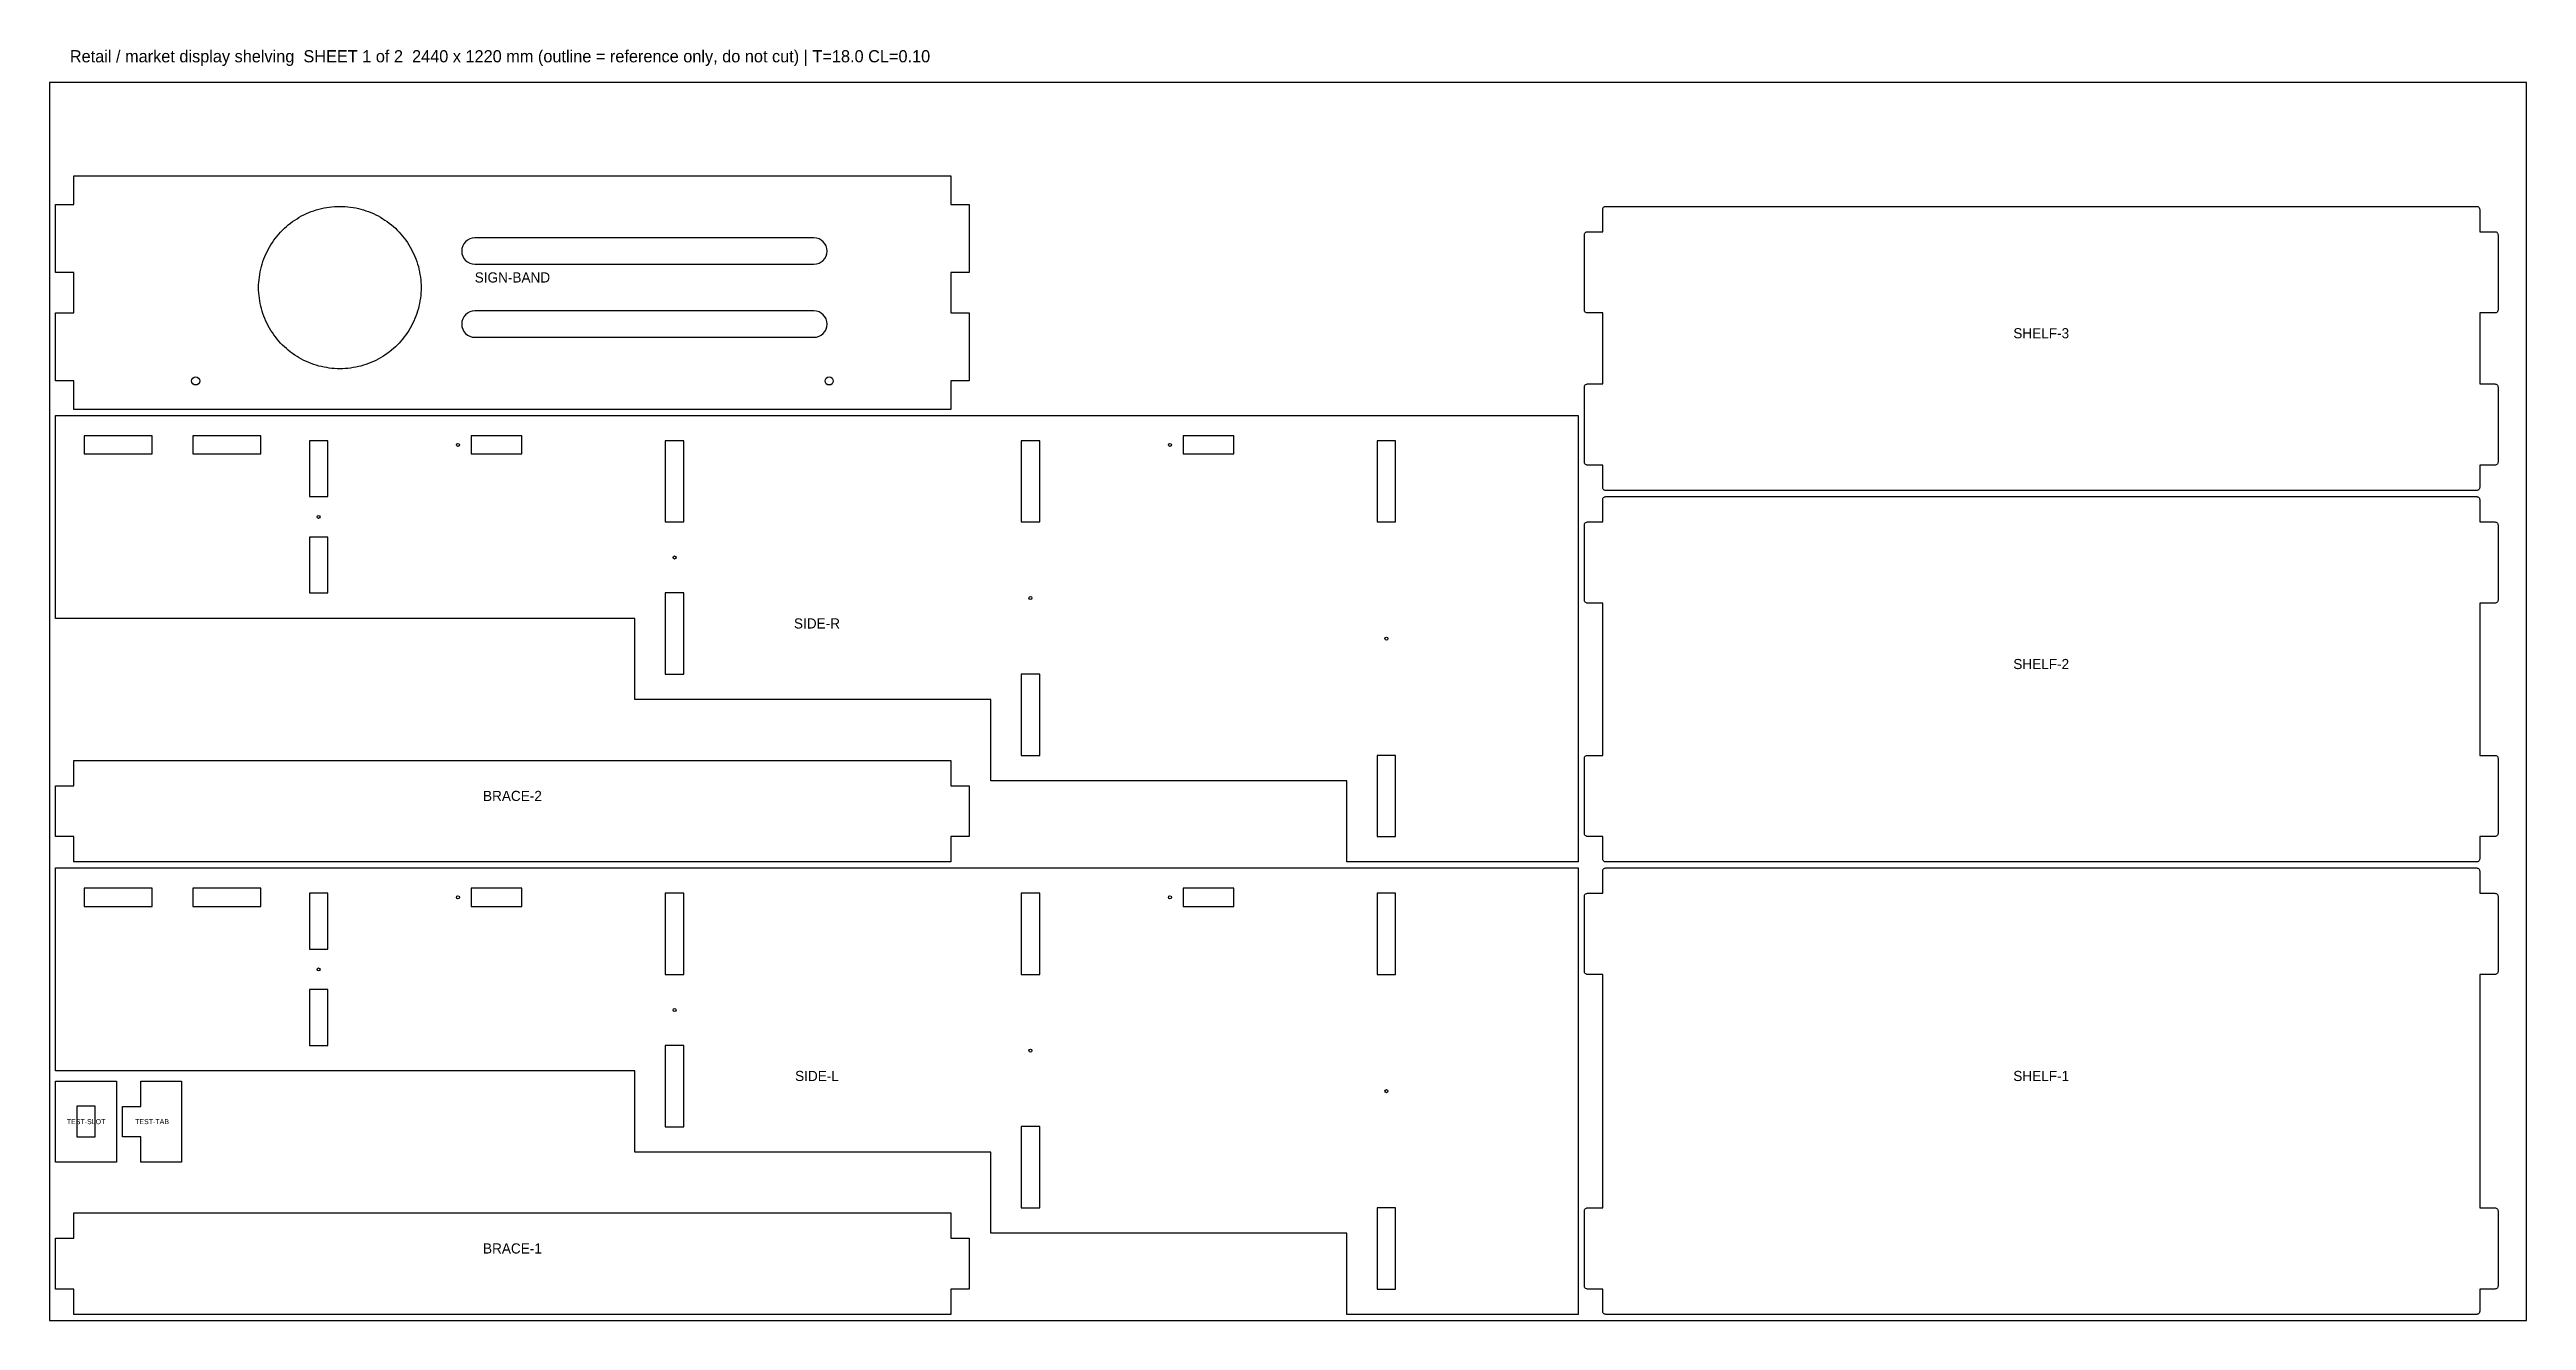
# Model space of a CAD drawing. Header units: millimetres. Extents: x 0 to 2440, y 0 to 1253.
import ezdxf
from ezdxf.enums import TextEntityAlignment as Align

# ---------------------------------------------------------------- set-up
doc = ezdxf.new("R2010")
doc.units = ezdxf.units.MM
doc.layers.add('CUT', color=1, linetype='Continuous')
doc.layers.add('LABELS', color=5, linetype='Continuous')

msp = doc.modelspace()

# ---------------------------------------------------------------- linework, layer by layer
at = {"layer": 'CUT'}
for points in [[(6, 993), (24, 993), (24, 1033), (6, 1033), (6, 1100), (24, 1100), (24, 1128), (888, 1128), (888, 1100), (906, 1100), (906, 1033), (888, 1033), (888, 993), (906, 993), (906, 926), (888, 926), (888, 898), (24, 898), (24, 926), (6, 926)], [(366, 1018), (366, 1015.4), (365.8, 1012.8), (365.6, 1010.2), (365.3, 1007.6), (364.9, 1005), (364.5, 1002.4), (363.9, 999.8), (363.3, 997.3), (362.6, 994.8), (361.8, 992.3), (360.9, 989.8), (359.9, 987.4), (358.9, 985), (357.7, 982.6), (356.6, 980.3), (355.3, 978), (353.9, 975.8), (352.5, 973.6), (351, 971.4), (349.5, 969.3), (347.8, 967.2), (346.1, 965.3), (344.4, 963.3), (342.6, 961.4), (340.7, 959.6), (338.7, 957.9), (336.8, 956.2), (334.7, 954.5), (332.6, 953), (330.4, 951.5), (328.2, 950.1), (326, 948.7), (323.7, 947.4), (321.4, 946.3), (319, 945.1), (316.6, 944.1), (314.2, 943.1), (311.7, 942.2), (309.2, 941.4), (306.7, 940.7), (304.2, 940.1), (301.6, 939.5), (299, 939.1), (296.4, 938.7), (293.8, 938.4), (291.2, 938.2), (288.6, 938), (286, 938), (283.4, 938), (280.8, 938.2), (278.2, 938.4), (275.6, 938.7), (273, 939.1), (270.4, 939.5), (267.8, 940.1), (265.3, 940.7), (262.8, 941.4), (260.3, 942.2), (257.8, 943.1), (255.4, 944.1), (253, 945.1), (250.6, 946.3), (248.3, 947.4), (246, 948.7), (243.8, 950.1), (241.6, 951.5), (239.4, 953), (237.3, 954.5), (235.2, 956.2), (233.3, 957.9), (231.3, 959.6), (229.4, 961.4), (227.6, 963.3), (225.9, 965.3), (224.2, 967.2), (222.5, 969.3), (221, 971.4), (219.5, 973.6), (218.1, 975.8), (216.7, 978), (215.4, 980.3), (214.3, 982.6), (213.1, 985), (212.1, 987.4), (211.1, 989.8), (210.2, 992.3), (209.4, 994.8), (208.7, 997.3), (208.1, 999.8), (207.5, 1002.4), (207.1, 1005), (206.7, 1007.6), (206.4, 1010.2), (206.2, 1012.8), (206, 1015.4), (206, 1018), (206, 1020.6), (206.2, 1023.2), (206.4, 1025.8), (206.7, 1028.4), (207.1, 1031), (207.5, 1033.6), (208.1, 1036.2), (208.7, 1038.7), (209.4, 1041.2), (210.2, 1043.7), (211.1, 1046.2), (212.1, 1048.6), (213.1, 1051), (214.3, 1053.4), (215.4, 1055.7), (216.7, 1058), (218.1, 1060.2), (219.5, 1062.4), (221, 1064.6), (222.5, 1066.7), (224.2, 1068.8), (225.9, 1070.7), (227.6, 1072.7), (229.4, 1074.6), (231.3, 1076.4), (233.3, 1078.1), (235.2, 1079.8), (237.3, 1081.5), (239.4, 1083), (241.6, 1084.5), (243.8, 1085.9), (246, 1087.3), (248.3, 1088.6), (250.6, 1089.7), (253, 1090.9), (255.4, 1091.9), (257.8, 1092.9), (260.3, 1093.8), (262.8, 1094.6), (265.3, 1095.3), (267.8, 1095.9), (270.4, 1096.5), (273, 1096.9), (275.6, 1097.3), (278.2, 1097.6), (280.8, 1097.8), (283.4, 1098), (286, 1098), (288.6, 1098), (291.2, 1097.8), (293.8, 1097.6), (296.4, 1097.3), (299, 1096.9), (301.6, 1096.5), (304.2, 1095.9), (306.7, 1095.3), (309.2, 1094.6), (311.7, 1093.8), (314.2, 1092.9), (316.6, 1091.9), (319, 1090.9), (321.4, 1089.7), (323.7, 1088.6), (326, 1087.3), (328.2, 1085.9), (330.4, 1084.5), (332.6, 1083), (334.7, 1081.5), (336.8, 1079.8), (338.7, 1078.1), (340.7, 1076.4), (342.6, 1074.6), (344.4, 1072.7), (346.1, 1070.7), (347.8, 1068.8), (349.5, 1066.7), (351, 1064.6), (352.5, 1062.4), (353.9, 1060.2), (355.3, 1058), (356.6, 1055.7), (357.7, 1053.4), (358.9, 1051), (359.9, 1048.6), (360.9, 1046.2), (361.8, 1043.7), (362.6, 1041.2), (363.3, 1038.7), (363.9, 1036.2), (364.5, 1033.6), (364.9, 1031), (365.3, 1028.4), (365.6, 1025.8), (365.8, 1023.2), (366, 1020.6)], [(1512, 920), (1512.1, 920.6), (1512.2, 921.1), (1512.5, 921.7), (1512.9, 922.1), (1513.3, 922.5), (1513.9, 922.8), (1514.4, 922.9), (1515, 923), (1529.9, 923), (1530, 923), (1530, 923.1), (1530, 992.9), (1530, 993), (1529.9, 993), (1515, 993), (1514.4, 993.1), (1513.9, 993.2), (1513.3, 993.5), (1512.9, 993.9), (1512.5, 994.3), (1512.2, 994.9), (1512.1, 995.4), (1512, 996), (1512, 1070), (1512.1, 1070.6), (1512.2, 1071.1), (1512.5, 1071.7), (1512.9, 1072.1), (1513.3, 1072.5), (1513.9, 1072.8), (1514.4, 1072.9), (1515, 1073), (1529.9, 1073), (1530, 1073), (1530, 1073.1), (1530, 1095), (1530.1, 1095.6), (1530.2, 1096.1), (1530.5, 1096.7), (1530.9, 1097.1), (1531.3, 1097.5), (1531.9, 1097.8), (1532.4, 1097.9), (1533, 1098), (2391, 1098), (2391.6, 1097.9), (2392.1, 1097.8), (2392.7, 1097.5), (2393.1, 1097.1), (2393.5, 1096.7), (2393.8, 1096.1), (2393.9, 1095.6), (2394, 1095), (2394, 1073.1), (2394, 1073), (2394.1, 1073), (2409, 1073), (2409.6, 1072.9), (2410.1, 1072.8), (2410.7, 1072.5), (2411.1, 1072.1), (2411.5, 1071.7), (2411.8, 1071.1), (2411.9, 1070.6), (2412, 1070), (2412, 996), (2411.9, 995.4), (2411.8, 994.9), (2411.5, 994.3), (2411.1, 993.9), (2410.7, 993.5), (2410.1, 993.2), (2409.6, 993.1), (2409, 993), (2394.1, 993), (2394, 993), (2394, 992.9), (2394, 923.1), (2394, 923), (2394.1, 923), (2409, 923), (2409.6, 922.9), (2410.1, 922.8), (2410.7, 922.5), (2411.1, 922.1), (2411.5, 921.7), (2411.8, 921.1), (2411.9, 920.6), (2412, 920), (2412, 846), (2411.9, 845.4), (2411.8, 844.9), (2411.5, 844.3), (2411.1, 843.9), (2410.7, 843.5), (2410.1, 843.2), (2409.6, 843.1), (2409, 843), (2394.1, 843), (2394, 843), (2394, 842.9), (2394, 821), (2393.9, 820.4), (2393.8, 819.9), (2393.5, 819.3), (2393.1, 818.9), (2392.7, 818.5), (2392.1, 818.2), (2391.6, 818.1), (2391, 818), (1533, 818), (1532.4, 818.1), (1531.9, 818.2), (1531.3, 818.5), (1530.9, 818.9), (1530.5, 819.3), (1530.2, 819.9), (1530.1, 820.4), (1530, 821), (1530, 842.9), (1530, 843), (1529.9, 843), (1515, 843), (1514.4, 843.1), (1513.9, 843.2), (1513.3, 843.5), (1512.9, 843.9), (1512.5, 844.3), (1512.2, 844.9), (1512.1, 845.4), (1512, 846)], [(6, 892), (1506, 892), (1506, 452), (1278, 452), (1278, 532), (927.3, 532), (927.3, 612), (576.7, 612), (576.7, 692), (6, 692)], [(34, 872), (34, 854), (101, 854), (101, 872)], [(141, 854), (208, 854), (208, 872), (141, 872)], [(256, 867), (256, 812), (274, 812), (274, 867)], [(465.4, 854), (465.4, 872), (415.3, 872), (415.3, 854)], [(624.7, 787), (624.7, 867), (606.6, 867), (606.6, 787)], [(957.3, 867), (957.3, 787), (975.4, 787), (975.4, 867)], [(1166.7, 872), (1116.6, 872), (1116.6, 854), (1166.7, 854)], [(1326, 787), (1326, 867), (1308, 867), (1308, 787)], [(1512, 554), (1512.1, 554.6), (1512.2, 555.1), (1512.5, 555.7), (1512.9, 556.1), (1513.3, 556.5), (1513.9, 556.8), (1514.4, 556.9), (1515, 557), (1529.9, 557), (1530, 557), (1530, 557.1), (1530, 706.9), (1530, 707), (1529.9, 707), (1515, 707), (1514.4, 707.1), (1513.9, 707.2), (1513.3, 707.5), (1512.9, 707.9), (1512.5, 708.3), (1512.2, 708.9), (1512.1, 709.4), (1512, 710), (1512, 784), (1512.1, 784.6), (1512.2, 785.1), (1512.5, 785.7), (1512.9, 786.1), (1513.3, 786.5), (1513.9, 786.8), (1514.4, 786.9), (1515, 787), (1529.9, 787), (1530, 787), (1530, 787.1), (1530, 809), (1530.1, 809.6), (1530.2, 810.1), (1530.5, 810.7), (1530.9, 811.1), (1531.3, 811.5), (1531.9, 811.8), (1532.4, 811.9), (1533, 812), (2391, 812), (2391.6, 811.9), (2392.1, 811.8), (2392.7, 811.5), (2393.1, 811.1), (2393.5, 810.7), (2393.8, 810.1), (2393.9, 809.6), (2394, 809), (2394, 787.1), (2394, 787), (2394.1, 787), (2409, 787), (2409.6, 786.9), (2410.1, 786.8), (2410.7, 786.5), (2411.1, 786.1), (2411.5, 785.7), (2411.8, 785.1), (2411.9, 784.6), (2412, 784), (2412, 710), (2411.9, 709.4), (2411.8, 708.9), (2411.5, 708.3), (2411.1, 707.9), (2410.7, 707.5), (2410.1, 707.2), (2409.6, 707.1), (2409, 707), (2394.1, 707), (2394, 707), (2394, 706.9), (2394, 557.1), (2394, 557), (2394.1, 557), (2409, 557), (2409.6, 556.9), (2410.1, 556.8), (2410.7, 556.5), (2411.1, 556.1), (2411.5, 555.7), (2411.8, 555.1), (2411.9, 554.6), (2412, 554), (2412, 480), (2411.9, 479.4), (2411.8, 478.9), (2411.5, 478.3), (2411.1, 477.9), (2410.7, 477.5), (2410.1, 477.2), (2409.6, 477.1), (2409, 477), (2394.1, 477), (2394, 477), (2394, 476.9), (2394, 455), (2393.9, 454.4), (2393.8, 453.9), (2393.5, 453.3), (2393.1, 452.9), (2392.7, 452.5), (2392.1, 452.2), (2391.6, 452.1), (2391, 452), (1533, 452), (1532.4, 452.1), (1531.9, 452.2), (1531.3, 452.5), (1530.9, 452.9), (1530.5, 453.3), (1530.2, 453.9), (1530.1, 454.4), (1530, 455), (1530, 476.9), (1530, 477), (1529.9, 477), (1515, 477), (1514.4, 477.1), (1513.9, 477.2), (1513.3, 477.5), (1512.9, 477.9), (1512.5, 478.3), (1512.2, 478.9), (1512.1, 479.4), (1512, 480)], [(256, 717), (274, 717), (274, 772), (256, 772)], [(624.7, 717), (606.6, 717), (606.6, 637), (624.7, 637)], [(957.3, 557), (975.4, 557), (975.4, 637), (957.3, 637)], [(6, 477), (6, 527), (24, 527), (24, 552), (888, 552), (888, 527), (906, 527), (906, 477), (888, 477), (888, 452), (24, 452), (24, 477)], [(1326, 557), (1308, 557), (1308, 476.9), (1326, 476.9)], [(6, 446), (1506, 446), (1506, 6), (1278, 6), (1278, 86), (927.3, 86), (927.3, 166), (576.7, 166), (576.7, 246), (6, 246)], [(1512, 108), (1512.1, 108.6), (1512.2, 109.1), (1512.5, 109.7), (1512.9, 110.1), (1513.3, 110.5), (1513.9, 110.8), (1514.4, 110.9), (1515, 111), (1529.9, 111), (1530, 111), (1530, 111.1), (1530, 340.9), (1530, 341), (1529.9, 341), (1515, 341), (1514.4, 341.1), (1513.9, 341.2), (1513.3, 341.5), (1512.9, 341.9), (1512.5, 342.3), (1512.2, 342.9), (1512.1, 343.4), (1512, 344), (1512, 418), (1512.1, 418.6), (1512.2, 419.1), (1512.5, 419.7), (1512.9, 420.1), (1513.3, 420.5), (1513.9, 420.8), (1514.4, 420.9), (1515, 421), (1529.9, 421), (1530, 421), (1530, 421.1), (1530, 443), (1530.1, 443.6), (1530.2, 444.1), (1530.5, 444.7), (1530.9, 445.1), (1531.3, 445.5), (1531.9, 445.8), (1532.4, 445.9), (1533, 446), (2391, 446), (2391.6, 445.9), (2392.1, 445.8), (2392.7, 445.5), (2393.1, 445.1), (2393.5, 444.7), (2393.8, 444.1), (2393.9, 443.6), (2394, 443), (2394, 421.1), (2394, 421), (2394.1, 421), (2409, 421), (2409.6, 420.9), (2410.1, 420.8), (2410.7, 420.5), (2411.1, 420.1), (2411.5, 419.7), (2411.8, 419.1), (2411.9, 418.6), (2412, 418), (2412, 344), (2411.9, 343.4), (2411.8, 342.9), (2411.5, 342.3), (2411.1, 341.9), (2410.7, 341.5), (2410.1, 341.2), (2409.6, 341.1), (2409, 341), (2394.1, 341), (2394, 341), (2394, 340.9), (2394, 111.1), (2394, 111), (2394.1, 111), (2409, 111), (2409.6, 110.9), (2410.1, 110.8), (2410.7, 110.5), (2411.1, 110.1), (2411.5, 109.7), (2411.8, 109.1), (2411.9, 108.6), (2412, 108), (2412, 34), (2411.9, 33.4), (2411.8, 32.9), (2411.5, 32.3), (2411.1, 31.9), (2410.7, 31.5), (2410.1, 31.2), (2409.6, 31.1), (2409, 31), (2394.1, 31), (2394, 31), (2394, 30.9), (2394, 9), (2393.9, 8.4), (2393.8, 7.9), (2393.5, 7.3), (2393.1, 6.9), (2392.7, 6.5), (2392.1, 6.2), (2391.6, 6.1), (2391, 6), (1533, 6), (1532.4, 6.1), (1531.9, 6.2), (1531.3, 6.5), (1530.9, 6.9), (1530.5, 7.3), (1530.2, 7.9), (1530.1, 8.4), (1530, 9), (1530, 30.9), (1530, 31), (1529.9, 31), (1515, 31), (1514.4, 31.1), (1513.9, 31.2), (1513.3, 31.5), (1512.9, 31.9), (1512.5, 32.3), (1512.2, 32.9), (1512.1, 33.4), (1512, 34)], [(34, 426.1), (34, 407.9), (101, 407.9), (101, 426.1)], [(141, 407.9), (208, 407.9), (208, 426.1), (141, 426.1)], [(256, 421.1), (256, 365.9), (274, 365.9), (274, 421.1)], [(465.4, 407.9), (465.4, 426.1), (415.3, 426.1), (415.3, 407.9)], [(624.7, 340.9), (624.7, 421.1), (606.6, 421.1), (606.6, 340.9)], [(957.3, 421.1), (957.3, 340.9), (975.4, 340.9), (975.4, 421.1)], [(1166.7, 426.1), (1116.6, 426.1), (1116.6, 407.9), (1166.7, 407.9)], [(1326, 340.9), (1326, 421.1), (1308, 421.1), (1308, 340.9)], [(256, 270.9), (274, 270.9), (274, 326.1), (256, 326.1)], [(624.7, 271.1), (606.6, 271.1), (606.6, 190.9), (624.7, 190.9)], [(66, 156), (6, 156), (6, 236), (66, 236)], [(90, 236), (130, 236), (130, 156), (90, 156), (90, 181), (72, 181), (72, 211), (90, 211)], [(27, 211.1), (27, 180.9), (45, 180.9), (45, 211.1)], [(957.3, 111), (975.4, 111), (975.4, 191.1), (957.3, 191.1)], [(6, 31), (6, 81), (24, 81), (24, 106), (888, 106), (888, 81), (906, 81), (906, 31), (888, 31), (888, 6), (24, 6), (24, 31)], [(1326, 111), (1308, 111), (1308, 30.9), (1326, 30.9)]]:
    msp.add_lwpolyline(points, close=True, dxfattribs=at)
for points in [[(419, 1041), (753, 1041, 1), (753, 1067), (419, 1067, 1)], [(419, 969), (753, 969, 1), (753, 995), (419, 995, 1)]]:
    msp.add_lwpolyline(points, format="xyb", close=True, dxfattribs=at)
for centre, radius in [((144, 926), 4), ((768, 926), 4), ((402.3, 863), 1.5), ((1103.7, 863), 1.5), ((265, 792), 1.5), ((615.7, 752), 1.5), ((966.3, 712), 1.5), ((1317, 672), 1.5), ((402.3, 417), 1.5), ((1103.7, 417), 1.5), ((265, 346), 1.5), ((615.7, 306), 1.5), ((966.3, 266), 1.5), ((1317, 226), 1.5)]:
    msp.add_circle(centre, radius, dxfattribs=at)
at = {"layer": 'LABELS'}
msp.add_lwpolyline([(0, 0), (2440, 0), (2440, 1220), (0, 1220)], close=True, dxfattribs=at)

# ---------------------------------------------------------------- texts
msp.add_text('Retail / market display shelving  SHEET 1 of 2  2440 x 1220 mm (outline = reference only, do not cut) | T=18.0 CL=0.10', height=12, dxfattribs=at).set_placement((20, 1240))
for s, height, p in [('SIGN-BAND', 10, (456, 1028)), ('SHELF-3', 10, (1962, 973)), ('SIDE-R', 10, (756, 687)), ('SHELF-2', 10, (1962, 647)), ('BRACE-2', 10, (456, 517)), ('SIDE-L', 10, (756, 241)), ('SHELF-1', 10, (1962, 241)), ('TEST-SLOT', 5, (36, 196)), ('TEST-TAB', 5, (101, 196)), ('BRACE-1', 10, (456, 71))]:
    msp.add_text(s, height=height, dxfattribs=at).set_placement(p, align=Align.MIDDLE_CENTER)

doc.saveas('drawing.dxf')
